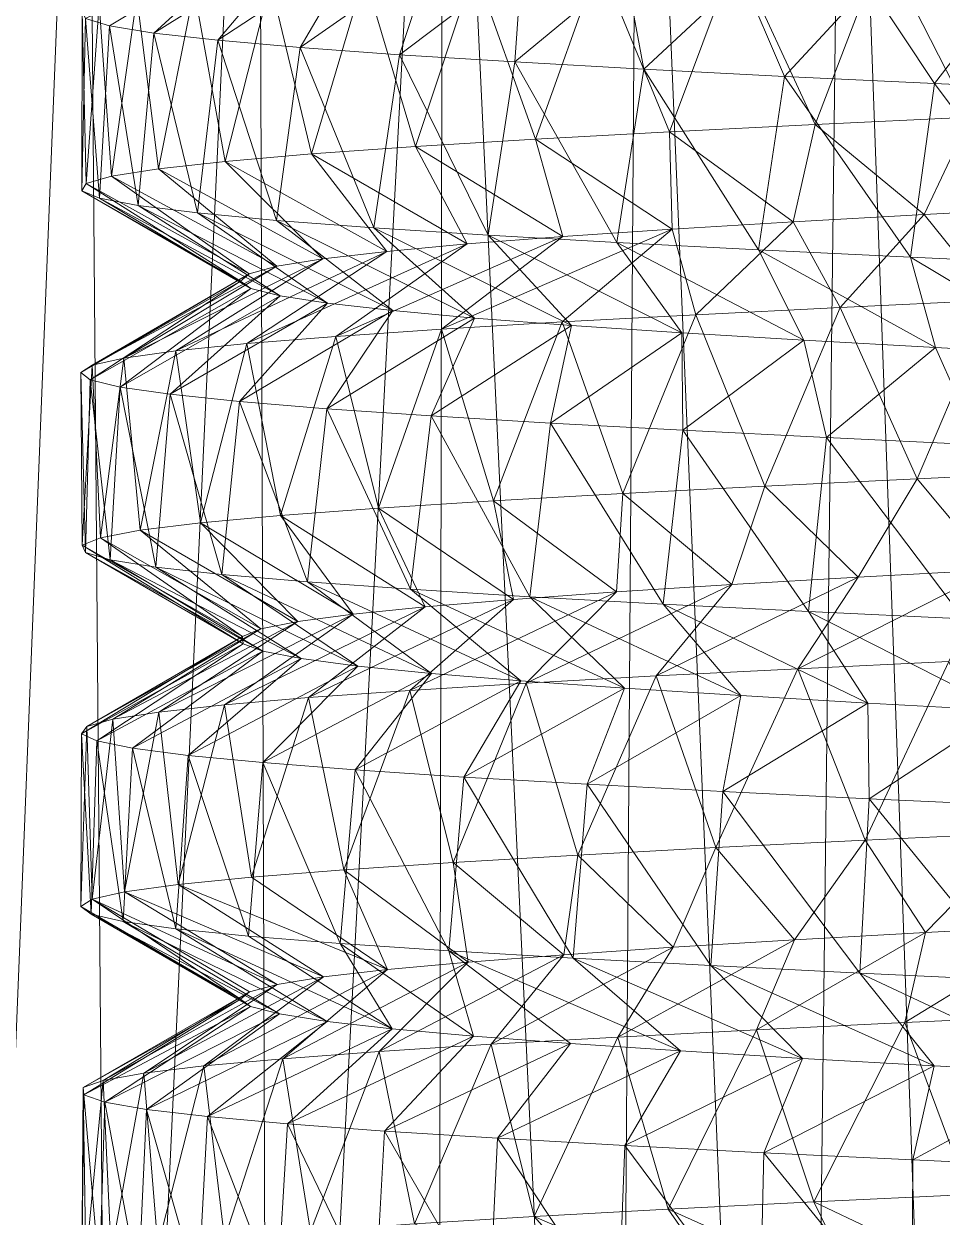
# Model space of a CAD drawing. Header units: millimetres. Extents: x -104 to 115, y -53 to 68.
# Drawn here: x -13.09 to -0.48, y 41.54 to 57.94 of the extents above; entities that cross this region are included whole.
import ezdxf

# ---------------------------------------------------------------- set-up
doc = ezdxf.new("R2010")
doc.units = ezdxf.units.MM

msp = doc.modelspace()

# ---------------------------------------------------------------- linework, layer by layer
at = {"color": 7, "lineweight": 0}
for points in [[(-13.878, 27.185, -46.815), (-12.24, 68.125, -48.324), (-14.396, 68.125, -46.282), (-13.878, 27.185, -46.815)], [(-13.878, 27.185, -8.032), (-14.396, 68.125, -8.564), (-12.24, 68.125, -6.522), (-13.878, 27.185, -8.032)], [(-11.884, 25.191, -48.622), (-12.24, 68.125, -48.324), (-13.878, 27.185, -46.815), (-11.884, 25.191, -48.622)], [(-13.878, 27.185, -8.032), (-12.24, 68.125, -6.522), (-11.884, 25.191, -6.225), (-13.878, 27.185, -8.032)], [(-11.884, 25.191, -48.622), (-9.876, 68.125, -50.121), (-12.24, 68.125, -48.324), (-11.884, 25.191, -48.622)], [(-11.884, 25.191, -6.225), (-12.24, 68.125, -6.522), (-9.876, 68.125, -4.725), (-11.884, 25.191, -6.225)], [(-9.722, 23.029, -50.225), (-9.876, 68.125, -50.121), (-11.884, 25.191, -48.622), (-9.722, 23.029, -50.225)], [(-11.884, 25.191, -6.225), (-9.876, 68.125, -4.725), (-9.722, 23.029, -4.622), (-11.884, 25.191, -6.225)], [(-9.722, 23.029, -50.225), (-7.332, 68.125, -51.652), (-9.876, 68.125, -50.121), (-9.722, 23.029, -50.225)], [(-9.722, 23.029, -4.622), (-9.876, 68.125, -4.725), (-7.332, 68.125, -3.194), (-9.722, 23.029, -4.622)], [(-7.414, 20.721, -51.609), (-7.332, 68.125, -51.652), (-9.722, 23.029, -50.225), (-7.414, 20.721, -51.609)], [(-9.722, 23.029, -4.622), (-7.332, 68.125, -3.194), (-7.414, 20.721, -3.238), (-9.722, 23.029, -4.622)], [(-4.981, 18.288, -52.759), (-7.332, 68.125, -51.652), (-7.414, 20.721, -51.609), (-4.981, 18.288, -52.759)], [(-7.414, 20.721, -3.238), (-7.332, 68.125, -3.194), (-4.981, 18.288, -2.087), (-7.414, 20.721, -3.238)], [(-4.981, 18.288, -52.759), (-4.637, 68.125, -52.899), (-7.332, 68.125, -51.652), (-4.981, 18.288, -52.759)], [(-4.981, 18.288, -2.087), (-7.332, 68.125, -3.194), (-4.637, 68.125, -1.948), (-4.981, 18.288, -2.087)], [(-2.447, 15.754, -53.666), (-4.637, 68.125, -52.899), (-4.981, 18.288, -52.759), (-2.447, 15.754, -53.666)], [(-4.981, 18.288, -2.087), (-4.637, 68.125, -1.948), (-2.447, 15.754, -1.181), (-4.981, 18.288, -2.087)], [(-2.447, 15.754, -53.666), (-1.823, 68.125, -53.847), (-4.637, 68.125, -52.899), (-2.447, 15.754, -53.666)], [(-2.447, 15.754, -1.181), (-4.637, 68.125, -1.948), (-1.823, 68.125, -1), (-2.447, 15.754, -1.181)], [(0.163, 13.143, -54.32), (-1.823, 68.125, -53.847), (-2.447, 15.754, -53.666), (0.163, 13.143, -54.32)], [(-2.447, 15.754, -1.181), (-1.823, 68.125, -1), (0.163, 13.143, -0.527), (-2.447, 15.754, -1.181)], [(0.163, 13.143, -54.32), (1.077, 68.125, -54.485), (-1.823, 68.125, -53.847), (0.163, 13.143, -54.32)], [(0.163, 13.143, -0.527), (-1.823, 68.125, -1), (1.077, 68.125, -0.361), (0.163, 13.143, -0.527)], [(-11.917, 57.917, -23.695), (-9.805, 59.192, -24.311), (-12.248, 58.016, -25.921), (-11.917, 57.917, -23.695)], [(-11.308, 57.818, -21.527), (-9.805, 59.192, -24.311), (-11.917, 57.917, -23.695), (-11.308, 57.818, -21.527)], [(-11.308, 57.818, -21.527), (-9.275, 59.09, -22.358), (-9.805, 59.192, -24.311), (-11.308, 57.818, -21.527)], [(-10.431, 57.718, -19.454), (-9.275, 59.09, -22.358), (-11.308, 57.818, -21.527), (-10.431, 57.718, -19.454)], [(-10.431, 57.718, -19.454), (-8.497, 58.988, -20.491), (-9.275, 59.09, -22.358), (-10.431, 57.718, -19.454)], [(-0.089, 56.663, -44.345), (-1.285, 59.009, -43.901), (0.847, 59.108, -44.627), (-0.089, 56.663, -44.345)], [(-9.299, 57.619, -17.507), (-8.497, 58.988, -20.491), (-10.431, 57.718, -19.454), (-9.299, 57.619, -17.507)], [(-9.299, 57.619, -17.507), (-7.484, 58.886, -18.739), (-8.497, 58.988, -20.491), (-9.299, 57.619, -17.507)], [(-7.931, 57.52, -15.719), (-7.484, 58.886, -18.739), (-9.299, 57.619, -17.507), (-7.931, 57.52, -15.719)], [(-7.931, 57.52, -15.719), (-6.253, 58.785, -17.133), (-7.484, 58.886, -18.739), (-7.931, 57.52, -15.719)], [(-4.224, 56.46, -42.354), (-5.19, 58.811, -41.678), (-3.308, 58.91, -42.913), (-4.224, 56.46, -42.354)], [(-4.224, 56.46, -42.354), (-3.308, 58.91, -42.913), (-2.221, 56.561, -43.483), (-4.224, 56.46, -42.354)], [(-2.221, 56.561, -43.483), (-3.308, 58.91, -42.913), (-1.285, 59.009, -43.901), (-2.221, 56.561, -43.483)], [(-2.221, 56.561, -43.483), (-1.285, 59.009, -43.901), (-0.089, 56.663, -44.345), (-2.221, 56.561, -43.483)], [(-6.349, 57.421, -14.118), (-6.253, 58.785, -17.133), (-7.931, 57.52, -15.719), (-6.349, 57.421, -14.118)], [(-6.065, 56.358, -40.976), (-6.901, 58.711, -40.215), (-5.19, 58.811, -41.678), (-6.065, 56.358, -40.976)], [(-6.349, 57.421, -14.118), (-4.825, 58.683, -15.699), (-6.253, 58.785, -17.133), (-6.349, 57.421, -14.118)], [(-6.065, 56.358, -40.976), (-5.19, 58.811, -41.678), (-4.224, 56.46, -42.354), (-6.065, 56.358, -40.976)], [(-9.142, 56.155, -37.57), (-9.706, 58.513, -36.703), (-8.414, 58.612, -38.548), (-9.142, 56.155, -37.57)], [(-9.142, 56.155, -37.57), (-8.414, 58.612, -38.548), (-7.714, 56.257, -39.372), (-9.142, 56.155, -37.57)], [(-7.714, 56.257, -39.372), (-8.414, 58.612, -38.548), (-6.901, 58.711, -40.215), (-7.714, 56.257, -39.372)], [(-7.714, 56.257, -39.372), (-6.901, 58.711, -40.215), (-6.065, 56.358, -40.976), (-7.714, 56.257, -39.372)], [(-4.577, 57.321, -12.729), (-4.825, 58.683, -15.699), (-6.349, 57.421, -14.118), (-4.577, 57.321, -12.729)], [(-4.577, 57.321, -12.729), (-3.224, 58.581, -14.462), (-4.825, 58.683, -15.699), (-4.577, 57.321, -12.729)], [(-2.644, 57.222, -11.574), (-3.224, 58.581, -14.462), (-4.577, 57.321, -12.729), (-2.644, 57.222, -11.574)], [(-2.644, 57.222, -11.574), (-1.477, 58.479, -13.442), (-3.224, 58.581, -14.462), (-2.644, 57.222, -11.574)], [(-11.247, 55.952, -33.491), (-11.543, 58.314, -32.602), (-10.754, 58.413, -34.711), (-11.247, 55.952, -33.491)], [(-11.247, 55.952, -33.491), (-10.754, 58.413, -34.711), (-10.327, 56.054, -35.598), (-11.247, 55.952, -33.491)], [(-10.327, 56.054, -35.598), (-10.754, 58.413, -34.711), (-9.706, 58.513, -36.703), (-10.327, 56.054, -35.598)], [(-10.327, 56.054, -35.598), (-9.706, 58.513, -36.703), (-9.142, 56.155, -37.57), (-10.327, 56.054, -35.598)], [(-0.581, 57.123, -10.672), (-1.477, 58.479, -13.442), (-2.644, 57.222, -11.574), (-0.581, 57.123, -10.672)], [(-0.581, 57.123, -10.672), (0.388, 58.378, -12.656), (-1.477, 58.479, -13.442), (-0.581, 57.123, -10.672)], [(-11.889, 55.851, -31.282), (-12.06, 58.215, -30.411), (-11.543, 58.314, -32.602), (-11.889, 55.851, -31.282)], [(-11.889, 55.851, -31.282), (-11.543, 58.314, -32.602), (-11.247, 55.952, -33.491), (-11.889, 55.851, -31.282)], [(1.579, 57.023, -10.038), (0.388, 58.378, -12.656), (-0.581, 57.123, -10.672), (1.579, 57.023, -10.038)], [(-12.298, 55.648, -26.71), (-12.248, 58.016, -25.921), (-12.296, 58.116, -28.172), (-12.298, 55.648, -26.71)], [(-12.298, 55.648, -26.71), (-12.296, 58.116, -28.172), (-12.241, 55.75, -29.009), (-12.298, 55.648, -26.71)], [(-12.241, 55.75, -29.009), (-12.296, 58.116, -28.172), (-12.06, 58.215, -30.411), (-12.241, 55.75, -29.009)], [(-12.241, 55.75, -29.009), (-12.06, 58.215, -30.411), (-11.889, 55.851, -31.282), (-12.241, 55.75, -29.009)], [(-12.057, 55.547, -24.423), (-12.248, 58.016, -25.921), (-12.298, 55.648, -26.71), (-12.057, 55.547, -24.423)], [(-12.057, 55.547, -24.423), (-11.917, 57.917, -23.695), (-12.248, 58.016, -25.921), (-12.057, 55.547, -24.423)], [(-11.525, 55.445, -22.185), (-11.917, 57.917, -23.695), (-12.057, 55.547, -24.423), (-11.525, 55.445, -22.185)], [(-11.525, 55.445, -22.185), (-11.308, 57.818, -21.527), (-11.917, 57.917, -23.695), (-11.525, 55.445, -22.185)], [(-10.709, 55.344, -20.035), (-11.308, 57.818, -21.527), (-11.525, 55.445, -22.185), (-10.709, 55.344, -20.035)], [(-10.709, 55.344, -20.035), (-10.431, 57.718, -19.454), (-11.308, 57.818, -21.527), (-10.709, 55.344, -20.035)], [(-9.622, 55.242, -18.008), (-10.431, 57.718, -19.454), (-10.709, 55.344, -20.035), (-9.622, 55.242, -18.008)], [(-9.622, 55.242, -18.008), (-9.299, 57.619, -17.507), (-10.431, 57.718, -19.454), (-9.622, 55.242, -18.008)], [(-8.284, 55.141, -16.138), (-9.299, 57.619, -17.507), (-9.622, 55.242, -18.008), (-8.284, 55.141, -16.138)], [(-8.284, 55.141, -16.138), (-7.931, 57.52, -15.719), (-9.299, 57.619, -17.507), (-8.284, 55.141, -16.138)], [(-6.716, 55.04, -14.455), (-7.931, 57.52, -15.719), (-8.284, 55.141, -16.138), (-6.716, 55.04, -14.455)], [(-6.716, 55.04, -14.455), (-6.349, 57.421, -14.118), (-7.931, 57.52, -15.719), (-6.716, 55.04, -14.455)], [(-4.945, 54.938, -12.988), (-6.349, 57.421, -14.118), (-6.716, 55.04, -14.455), (-4.945, 54.938, -12.988)], [(-4.945, 54.938, -12.988), (-4.577, 57.321, -12.729), (-6.349, 57.421, -14.118), (-4.945, 54.938, -12.988)], [(-2.999, 54.837, -11.762), (-4.577, 57.321, -12.729), (-4.945, 54.938, -12.988), (-2.999, 54.837, -11.762)], [(-2.999, 54.837, -11.762), (-2.644, 57.222, -11.574), (-4.577, 57.321, -12.729), (-2.999, 54.837, -11.762)], [(-0.912, 54.735, -10.796), (-2.644, 57.222, -11.574), (-2.999, 54.837, -11.762), (-0.912, 54.735, -10.796)], [(-0.912, 54.735, -10.796), (-0.581, 57.123, -10.672), (-2.644, 57.222, -11.574), (-0.912, 54.735, -10.796)], [(1.283, 54.634, -10.107), (-0.581, 57.123, -10.672), (-0.912, 54.735, -10.796), (1.283, 54.634, -10.107)], [(1.283, 54.634, -10.107), (1.579, 57.023, -10.038), (-0.581, 57.123, -10.672), (1.283, 54.634, -10.107)], [(-0.089, 56.663, -44.345), (-0.724, 55.325, -41.756), (-2.221, 56.561, -43.483), (-0.089, 56.663, -44.345)], [(-0.089, 56.663, -44.345), (1.18, 55.426, -42.442), (-0.724, 55.325, -41.756), (-0.089, 56.663, -44.345)], [(-4.224, 56.46, -42.354), (-4.187, 55.121, -39.68), (-6.065, 56.358, -40.976), (-4.224, 56.46, -42.354)], [(-2.221, 56.561, -43.483), (-2.523, 55.223, -40.831), (-4.224, 56.46, -42.354), (-2.221, 56.561, -43.483)], [(-4.224, 56.46, -42.354), (-2.523, 55.223, -40.831), (-4.187, 55.121, -39.68), (-4.224, 56.46, -42.354)], [(-2.221, 56.561, -43.483), (-0.724, 55.325, -41.756), (-2.523, 55.223, -40.831), (-2.221, 56.561, -43.483)], [(-6.065, 56.358, -40.976), (-5.689, 55.019, -38.325), (-7.714, 56.257, -39.372), (-6.065, 56.358, -40.976)], [(-6.065, 56.358, -40.976), (-4.187, 55.121, -39.68), (-5.689, 55.019, -38.325), (-6.065, 56.358, -40.976)], [(-9.142, 56.155, -37.57), (-8.108, 54.816, -35.091), (-10.327, 56.054, -35.598), (-9.142, 56.155, -37.57)], [(-7.714, 56.257, -39.372), (-7.004, 54.918, -36.786), (-9.142, 56.155, -37.57), (-7.714, 56.257, -39.372)], [(-9.142, 56.155, -37.57), (-7.004, 54.918, -36.786), (-8.108, 54.816, -35.091), (-9.142, 56.155, -37.57)], [(-7.714, 56.257, -39.372), (-5.689, 55.019, -38.325), (-7.004, 54.918, -36.786), (-7.714, 56.257, -39.372)], [(-11.247, 55.952, -33.491), (-9.618, 54.612, -31.345), (-11.889, 55.851, -31.282), (-11.247, 55.952, -33.491)], [(-10.327, 56.054, -35.598), (-8.985, 54.714, -33.267), (-11.247, 55.952, -33.491), (-10.327, 56.054, -35.598)], [(-11.247, 55.952, -33.491), (-8.985, 54.714, -33.267), (-9.618, 54.612, -31.345), (-11.247, 55.952, -33.491)], [(-10.327, 56.054, -35.598), (-8.108, 54.816, -35.091), (-8.985, 54.714, -33.267), (-10.327, 56.054, -35.598)], [(-11.889, 55.851, -31.282), (-9.998, 54.51, -29.358), (-12.241, 55.75, -29.009), (-11.889, 55.851, -31.282)], [(-11.889, 55.851, -31.282), (-9.618, 54.612, -31.345), (-9.998, 54.51, -29.358), (-11.889, 55.851, -31.282)], [(-12.241, 55.75, -29.009), (-10.118, 54.409, -27.338), (-12.298, 55.648, -26.71), (-12.241, 55.75, -29.009)], [(-12.298, 55.648, -26.71), (-10.118, 54.409, -27.338), (-9.976, 54.307, -25.32), (-12.298, 55.648, -26.71)], [(-12.298, 55.648, -26.71), (-9.976, 54.307, -25.32), (-12.057, 55.547, -24.423), (-12.298, 55.648, -26.71)], [(-12.241, 55.75, -29.009), (-9.998, 54.51, -29.358), (-10.118, 54.409, -27.338), (-12.241, 55.75, -29.009)], [(-12.057, 55.547, -24.423), (-9.976, 54.307, -25.32), (-9.574, 54.205, -23.336), (-12.057, 55.547, -24.423)], [(-12.057, 55.547, -24.423), (-9.574, 54.205, -23.336), (-11.525, 55.445, -22.185), (-12.057, 55.547, -24.423)], [(-11.525, 55.445, -22.185), (-9.574, 54.205, -23.336), (-8.92, 54.103, -21.422), (-11.525, 55.445, -22.185)], [(-11.525, 55.445, -22.185), (-8.92, 54.103, -21.422), (-10.709, 55.344, -20.035), (-11.525, 55.445, -22.185)], [(-10.709, 55.344, -20.035), (-8.92, 54.103, -21.422), (-8.024, 54.002, -19.608), (-10.709, 55.344, -20.035)], [(-10.709, 55.344, -20.035), (-8.024, 54.002, -19.608), (-9.622, 55.242, -18.008), (-10.709, 55.344, -20.035)], [(-1.876, 54.045, -43.645), (-2.523, 55.223, -40.831), (-0.724, 55.325, -41.756), (-1.876, 54.045, -43.645)], [(-1.876, 54.045, -43.645), (-0.724, 55.325, -41.756), (0.227, 54.144, -44.447), (-1.876, 54.045, -43.645)], [(0.227, 54.144, -44.447), (-0.724, 55.325, -41.756), (1.18, 55.426, -42.442), (0.227, 54.144, -44.447)], [(-9.622, 55.242, -18.008), (-8.024, 54.002, -19.608), (-6.901, 53.9, -17.925), (-9.622, 55.242, -18.008)], [(-9.622, 55.242, -18.008), (-6.901, 53.9, -17.925), (-8.284, 55.141, -16.138), (-9.622, 55.242, -18.008)], [(-8.284, 55.141, -16.138), (-6.901, 53.9, -17.925), (-5.57, 53.798, -16.401), (-8.284, 55.141, -16.138)], [(-8.284, 55.141, -16.138), (-5.57, 53.798, -16.401), (-6.716, 55.04, -14.455), (-8.284, 55.141, -16.138)], [(-7.356, 53.747, -39.757), (-5.689, 55.019, -38.325), (-4.187, 55.121, -39.68), (-7.356, 53.747, -39.757)], [(-7.356, 53.747, -39.757), (-4.187, 55.121, -39.68), (-5.698, 53.846, -41.281), (-7.356, 53.747, -39.757)], [(-5.698, 53.846, -41.281), (-4.187, 55.121, -39.68), (-3.862, 53.945, -42.584), (-5.698, 53.846, -41.281)], [(-3.862, 53.945, -42.584), (-4.187, 55.121, -39.68), (-2.523, 55.223, -40.831), (-3.862, 53.945, -42.584)], [(-3.862, 53.945, -42.584), (-2.523, 55.223, -40.831), (-1.876, 54.045, -43.645), (-3.862, 53.945, -42.584)], [(-8.808, 53.647, -38.037), (-7.004, 54.918, -36.786), (-5.689, 55.019, -38.325), (-8.808, 53.647, -38.037)], [(-8.808, 53.647, -38.037), (-5.689, 55.019, -38.325), (-7.356, 53.747, -39.757), (-8.808, 53.647, -38.037)], [(-6.716, 55.04, -14.455), (-5.57, 53.798, -16.401), (-4.053, 53.696, -15.061), (-6.716, 55.04, -14.455)], [(-6.716, 55.04, -14.455), (-4.053, 53.696, -15.061), (-4.945, 54.938, -12.988), (-6.716, 55.04, -14.455)], [(-11.007, 53.449, -34.118), (-8.985, 54.714, -33.267), (-8.108, 54.816, -35.091), (-11.007, 53.449, -34.118)], [(-11.007, 53.449, -34.118), (-8.108, 54.816, -35.091), (-10.031, 53.548, -36.147), (-11.007, 53.449, -34.118)], [(-10.031, 53.548, -36.147), (-8.108, 54.816, -35.091), (-7.004, 54.918, -36.786), (-10.031, 53.548, -36.147)], [(-10.031, 53.548, -36.147), (-7.004, 54.918, -36.786), (-8.808, 53.647, -38.037), (-10.031, 53.548, -36.147)], [(-4.945, 54.938, -12.988), (-4.053, 53.696, -15.061), (-2.376, 53.595, -13.929), (-4.945, 54.938, -12.988)], [(-4.945, 54.938, -12.988), (-2.376, 53.595, -13.929), (-2.999, 54.837, -11.762), (-4.945, 54.938, -12.988)], [(-2.999, 54.837, -11.762), (-2.376, 53.595, -13.929), (-0.567, 53.493, -13.023), (-2.999, 54.837, -11.762)], [(-2.999, 54.837, -11.762), (-0.567, 53.493, -13.023), (-0.912, 54.735, -10.796), (-2.999, 54.837, -11.762)], [(-11.719, 53.35, -31.982), (-9.618, 54.612, -31.345), (-8.985, 54.714, -33.267), (-11.719, 53.35, -31.982)], [(-11.719, 53.35, -31.982), (-8.985, 54.714, -33.267), (-11.007, 53.449, -34.118), (-11.719, 53.35, -31.982)], [(-0.912, 54.735, -10.796), (-0.567, 53.493, -13.023), (1.344, 53.391, -12.358), (-0.912, 54.735, -10.796)], [(-0.912, 54.735, -10.796), (1.344, 53.391, -12.358), (1.283, 54.634, -10.107), (-0.912, 54.735, -10.796)], [(-12.312, 53.151, -27.528), (-10.118, 54.409, -27.338), (-9.998, 54.51, -29.358), (-12.312, 53.151, -27.528)], [(-12.312, 53.151, -27.528), (-9.998, 54.51, -29.358), (-12.156, 53.25, -29.774), (-12.312, 53.151, -27.528)], [(-12.156, 53.25, -29.774), (-9.998, 54.51, -29.358), (-9.618, 54.612, -31.345), (-12.156, 53.25, -29.774)], [(-12.156, 53.25, -29.774), (-9.618, 54.612, -31.345), (-11.719, 53.35, -31.982), (-12.156, 53.25, -29.774)], [(-12.182, 53.052, -25.28), (-10.118, 54.409, -27.338), (-12.312, 53.151, -27.528), (-12.182, 53.052, -25.28)], [(-12.182, 53.052, -25.28), (-9.976, 54.307, -25.32), (-10.118, 54.409, -27.338), (-12.182, 53.052, -25.28)], [(-11.771, 52.952, -23.067), (-9.976, 54.307, -25.32), (-12.182, 53.052, -25.28), (-11.771, 52.952, -23.067)], [(-11.771, 52.952, -23.067), (-9.574, 54.205, -23.336), (-9.976, 54.307, -25.32), (-11.771, 52.952, -23.067)], [(-11.084, 52.853, -20.923), (-9.574, 54.205, -23.336), (-11.771, 52.952, -23.067), (-11.084, 52.853, -20.923)], [(-11.084, 52.853, -20.923), (-8.92, 54.103, -21.422), (-9.574, 54.205, -23.336), (-11.084, 52.853, -20.923)], [(-0.818, 51.692, -44.086), (-1.876, 54.045, -43.645), (0.227, 54.144, -44.447), (-0.818, 51.692, -44.086)], [(-0.818, 51.692, -44.086), (0.227, 54.144, -44.447), (1.381, 51.794, -44.763), (-0.818, 51.692, -44.086)], [(-10.132, 52.754, -18.882), (-8.92, 54.103, -21.422), (-11.084, 52.853, -20.923), (-10.132, 52.754, -18.882)], [(-10.132, 52.754, -18.882), (-8.024, 54.002, -19.608), (-8.92, 54.103, -21.422), (-10.132, 52.754, -18.882)], [(-8.931, 52.654, -16.978), (-8.024, 54.002, -19.608), (-10.132, 52.754, -18.882), (-8.931, 52.654, -16.978)], [(-8.931, 52.654, -16.978), (-6.901, 53.9, -17.925), (-8.024, 54.002, -19.608), (-8.931, 52.654, -16.978)], [(-2.91, 51.591, -43.132), (-3.862, 53.945, -42.584), (-1.876, 54.045, -43.645), (-2.91, 51.591, -43.132)], [(-2.91, 51.591, -43.132), (-1.876, 54.045, -43.645), (-0.818, 51.692, -44.086), (-2.91, 51.591, -43.132)], [(-7.499, 52.555, -15.241), (-6.901, 53.9, -17.925), (-8.931, 52.654, -16.978), (-7.499, 52.555, -15.241)], [(-7.499, 52.555, -15.241), (-5.57, 53.798, -16.401), (-6.901, 53.9, -17.925), (-7.499, 52.555, -15.241)], [(-6.643, 51.388, -40.46), (-7.356, 53.747, -39.757), (-5.698, 53.846, -41.281), (-6.643, 51.388, -40.46)], [(-6.643, 51.388, -40.46), (-5.698, 53.846, -41.281), (-4.863, 51.489, -41.917), (-6.643, 51.388, -40.46)], [(-4.863, 51.489, -41.917), (-5.698, 53.846, -41.281), (-3.862, 53.945, -42.584), (-4.863, 51.489, -41.917)], [(-4.863, 51.489, -41.917), (-3.862, 53.945, -42.584), (-2.91, 51.591, -43.132), (-4.863, 51.489, -41.917)], [(-9.569, 51.185, -36.924), (-10.031, 53.548, -36.147), (-8.808, 53.647, -38.037), (-9.569, 51.185, -36.924)], [(-9.569, 51.185, -36.924), (-8.808, 53.647, -38.037), (-8.22, 51.286, -38.787), (-9.569, 51.185, -36.924)], [(-8.22, 51.286, -38.787), (-8.808, 53.647, -38.037), (-7.356, 53.747, -39.757), (-8.22, 51.286, -38.787)], [(-8.22, 51.286, -38.787), (-7.356, 53.747, -39.757), (-6.643, 51.388, -40.46), (-8.22, 51.286, -38.787)], [(-5.86, 52.456, -13.698), (-5.57, 53.798, -16.401), (-7.499, 52.555, -15.241), (-5.86, 52.456, -13.698)], [(-5.86, 52.456, -13.698), (-4.053, 53.696, -15.061), (-5.57, 53.798, -16.401), (-5.86, 52.456, -13.698)], [(-4.039, 52.357, -12.374), (-4.053, 53.696, -15.061), (-5.86, 52.456, -13.698), (-4.039, 52.357, -12.374)], [(-4.039, 52.357, -12.374), (-2.376, 53.595, -13.929), (-4.053, 53.696, -15.061), (-4.039, 52.357, -12.374)], [(-10.667, 51.084, -34.903), (-11.007, 53.449, -34.118), (-10.031, 53.548, -36.147), (-10.667, 51.084, -34.903)], [(-10.667, 51.084, -34.903), (-10.031, 53.548, -36.147), (-9.569, 51.185, -36.924), (-10.667, 51.084, -34.903)], [(-2.066, 52.257, -11.29), (-2.376, 53.595, -13.929), (-4.039, 52.357, -12.374), (-2.066, 52.257, -11.29)], [(-2.066, 52.257, -11.29), (-0.567, 53.493, -13.023), (-2.376, 53.595, -13.929), (-2.066, 52.257, -11.29)], [(0.028, 52.158, -10.463), (-0.567, 53.493, -13.023), (-2.066, 52.257, -11.29), (0.028, 52.158, -10.463)], [(0.028, 52.158, -10.463), (1.344, 53.391, -12.358), (-0.567, 53.493, -13.023), (0.028, 52.158, -10.463)], [(-12.04, 50.881, -30.523), (-12.156, 53.25, -29.774), (-11.719, 53.35, -31.982), (-12.04, 50.881, -30.523)], [(-12.04, 50.881, -30.523), (-11.719, 53.35, -31.982), (-11.495, 50.982, -32.757), (-12.04, 50.881, -30.523)], [(-11.495, 50.982, -32.757), (-11.719, 53.35, -31.982), (-11.007, 53.449, -34.118), (-11.495, 50.982, -32.757)], [(-11.495, 50.982, -32.757), (-11.007, 53.449, -34.118), (-10.667, 51.084, -34.903), (-11.495, 50.982, -32.757)], [(-12.293, 50.779, -28.237), (-12.312, 53.151, -27.528), (-12.156, 53.25, -29.774), (-12.293, 50.779, -28.237)], [(-12.25, 50.678, -25.938), (-12.182, 53.052, -25.28), (-12.312, 53.151, -27.528), (-12.25, 50.678, -25.938)], [(-12.25, 50.678, -25.938), (-12.312, 53.151, -27.528), (-12.293, 50.779, -28.237), (-12.25, 50.678, -25.938)], [(-12.293, 50.779, -28.237), (-12.156, 53.25, -29.774), (-12.04, 50.881, -30.523), (-12.293, 50.779, -28.237)], [(-11.911, 50.576, -23.663), (-12.182, 53.052, -25.28), (-12.25, 50.678, -25.938), (-11.911, 50.576, -23.663)], [(-11.911, 50.576, -23.663), (-11.771, 52.952, -23.067), (-12.182, 53.052, -25.28), (-11.911, 50.576, -23.663)], [(-11.281, 50.475, -21.451), (-11.771, 52.952, -23.067), (-11.911, 50.576, -23.663), (-11.281, 50.475, -21.451)], [(-11.281, 50.475, -21.451), (-11.084, 52.853, -20.923), (-11.771, 52.952, -23.067), (-11.281, 50.475, -21.451)], [(-10.373, 50.374, -19.338), (-11.084, 52.853, -20.923), (-11.281, 50.475, -21.451), (-10.373, 50.374, -19.338)], [(-10.373, 50.374, -19.338), (-10.132, 52.754, -18.882), (-11.084, 52.853, -20.923), (-10.373, 50.374, -19.338)], [(-9.199, 50.272, -17.36), (-10.132, 52.754, -18.882), (-10.373, 50.374, -19.338), (-9.199, 50.272, -17.36)], [(-9.199, 50.272, -17.36), (-8.931, 52.654, -16.978), (-10.132, 52.754, -18.882), (-9.199, 50.272, -17.36)], [(-7.781, 50.171, -15.549), (-8.931, 52.654, -16.978), (-9.199, 50.272, -17.36), (-7.781, 50.171, -15.549)], [(-7.781, 50.171, -15.549), (-7.499, 52.555, -15.241), (-8.931, 52.654, -16.978), (-7.781, 50.171, -15.549)], [(-6.142, 50.069, -13.936), (-7.499, 52.555, -15.241), (-7.781, 50.171, -15.549), (-6.142, 50.069, -13.936)], [(-6.142, 50.069, -13.936), (-5.86, 52.456, -13.698), (-7.499, 52.555, -15.241), (-6.142, 50.069, -13.936)], [(-4.308, 49.968, -12.548), (-5.86, 52.456, -13.698), (-6.142, 50.069, -13.936), (-4.308, 49.968, -12.548)], [(-4.308, 49.968, -12.548), (-4.039, 52.357, -12.374), (-5.86, 52.456, -13.698), (-4.308, 49.968, -12.548)], [(-2.311, 49.866, -11.407), (-4.039, 52.357, -12.374), (-4.308, 49.968, -12.548), (-2.311, 49.866, -11.407)], [(-2.311, 49.866, -11.407), (-2.066, 52.257, -11.29), (-4.039, 52.357, -12.374), (-2.311, 49.866, -11.407)], [(-0.184, 49.765, -10.533), (-2.066, 52.257, -11.29), (-2.311, 49.866, -11.407), (-0.184, 49.765, -10.533)], [(-0.184, 49.765, -10.533), (0.028, 52.158, -10.463), (-2.066, 52.257, -11.29), (-0.184, 49.765, -10.533)], [(-0.818, 51.692, -44.086), (-1.629, 50.338, -41.328), (-2.91, 51.591, -43.132), (-0.818, 51.692, -44.086)], [(-0.818, 51.692, -44.086), (0.227, 50.44, -42.134), (-1.629, 50.338, -41.328), (-0.818, 51.692, -44.086)], [(1.381, 51.794, -44.763), (0.227, 50.44, -42.134), (-0.818, 51.692, -44.086), (1.381, 51.794, -44.763)], [(-2.91, 51.591, -43.132), (-3.365, 50.236, -40.289), (-4.863, 51.489, -41.917), (-2.91, 51.591, -43.132)], [(-2.91, 51.591, -43.132), (-1.629, 50.338, -41.328), (-3.365, 50.236, -40.289), (-2.91, 51.591, -43.132)], [(-6.643, 51.388, -40.46), (-6.364, 50.033, -37.585), (-8.22, 51.286, -38.787), (-6.643, 51.388, -40.46)], [(-4.863, 51.489, -41.917), (-4.952, 50.135, -39.034), (-6.643, 51.388, -40.46), (-4.863, 51.489, -41.917)], [(-6.643, 51.388, -40.46), (-4.952, 50.135, -39.034), (-6.364, 50.033, -37.585), (-6.643, 51.388, -40.46)], [(-4.863, 51.489, -41.917), (-3.365, 50.236, -40.289), (-4.952, 50.135, -39.034), (-4.863, 51.489, -41.917)], [(-9.569, 51.185, -36.924), (-8.571, 49.829, -34.203), (-10.667, 51.084, -34.903), (-9.569, 51.185, -36.924)], [(-8.22, 51.286, -38.787), (-7.578, 49.931, -35.965), (-9.569, 51.185, -36.924), (-8.22, 51.286, -38.787)], [(-9.569, 51.185, -36.924), (-7.578, 49.931, -35.965), (-8.571, 49.829, -34.203), (-9.569, 51.185, -36.924)], [(-8.22, 51.286, -38.787), (-6.364, 50.033, -37.585), (-7.578, 49.931, -35.965), (-8.22, 51.286, -38.787)], [(-10.667, 51.084, -34.903), (-9.329, 49.727, -32.327), (-11.495, 50.982, -32.757), (-10.667, 51.084, -34.903)], [(-10.667, 51.084, -34.903), (-8.571, 49.829, -34.203), (-9.329, 49.727, -32.327), (-10.667, 51.084, -34.903)], [(-12.04, 50.881, -30.523), (-10.09, 49.524, -28.361), (-12.293, 50.779, -28.237), (-12.04, 50.881, -30.523)], [(-11.495, 50.982, -32.757), (-9.838, 49.626, -30.368), (-12.04, 50.881, -30.523), (-11.495, 50.982, -32.757)], [(-12.04, 50.881, -30.523), (-9.838, 49.626, -30.368), (-10.09, 49.524, -28.361), (-12.04, 50.881, -30.523)], [(-11.495, 50.982, -32.757), (-9.329, 49.727, -32.327), (-9.838, 49.626, -30.368), (-11.495, 50.982, -32.757)], [(-12.293, 50.779, -28.237), (-10.09, 49.524, -28.361), (-10.08, 49.422, -26.337), (-12.293, 50.779, -28.237)], [(-12.293, 50.779, -28.237), (-10.08, 49.422, -26.337), (-12.25, 50.678, -25.938), (-12.293, 50.779, -28.237)], [(-12.25, 50.678, -25.938), (-10.08, 49.422, -26.337), (-9.809, 49.32, -24.332), (-12.25, 50.678, -25.938)], [(-12.25, 50.678, -25.938), (-9.809, 49.32, -24.332), (-11.911, 50.576, -23.663), (-12.25, 50.678, -25.938)], [(-11.911, 50.576, -23.663), (-9.809, 49.32, -24.332), (-9.282, 49.219, -22.379), (-11.911, 50.576, -23.663)], [(-11.911, 50.576, -23.663), (-9.282, 49.219, -22.379), (-11.281, 50.475, -21.451), (-11.911, 50.576, -23.663)], [(-11.281, 50.475, -21.451), (-9.282, 49.219, -22.379), (-8.506, 49.117, -20.51), (-11.281, 50.475, -21.451)], [(-11.281, 50.475, -21.451), (-8.506, 49.117, -20.51), (-10.373, 50.374, -19.338), (-11.281, 50.475, -21.451)], [(-10.373, 50.374, -19.338), (-8.506, 49.117, -20.51), (-7.495, 49.015, -18.757), (-10.373, 50.374, -19.338)], [(-10.373, 50.374, -19.338), (-7.495, 49.015, -18.757), (-9.199, 50.272, -17.36), (-10.373, 50.374, -19.338)], [(-2.458, 49.08, -43.367), (-1.629, 50.338, -41.328), (0.227, 50.44, -42.134), (-2.458, 49.08, -43.367)], [(-2.458, 49.08, -43.367), (0.227, 50.44, -42.134), (-0.385, 49.179, -44.244), (-2.458, 49.08, -43.367)], [(-9.199, 50.272, -17.36), (-7.495, 49.015, -18.757), (-6.267, 48.913, -17.149), (-9.199, 50.272, -17.36)], [(-9.199, 50.272, -17.36), (-6.267, 48.913, -17.149), (-7.781, 50.171, -15.549), (-9.199, 50.272, -17.36)], [(-6.192, 48.881, -40.867), (-4.952, 50.135, -39.034), (-3.365, 50.236, -40.289), (-6.192, 48.881, -40.867)], [(-6.192, 48.881, -40.867), (-3.365, 50.236, -40.289), (-4.404, 48.981, -42.235), (-6.192, 48.881, -40.867)], [(-4.404, 48.981, -42.235), (-3.365, 50.236, -40.289), (-1.629, 50.338, -41.328), (-4.404, 48.981, -42.235)], [(-4.404, 48.981, -42.235), (-1.629, 50.338, -41.328), (-2.458, 49.08, -43.367), (-4.404, 48.981, -42.235)], [(-9.182, 48.683, -37.512), (-7.578, 49.931, -35.965), (-6.364, 50.033, -37.585), (-9.182, 48.683, -37.512)], [(-9.182, 48.683, -37.512), (-6.364, 50.033, -37.585), (-7.793, 48.782, -39.284), (-9.182, 48.683, -37.512)], [(-7.793, 48.782, -39.284), (-6.364, 50.033, -37.585), (-4.952, 50.135, -39.034), (-7.793, 48.782, -39.284)], [(-7.793, 48.782, -39.284), (-4.952, 50.135, -39.034), (-6.192, 48.881, -40.867), (-7.793, 48.782, -39.284)], [(-7.781, 50.171, -15.549), (-6.267, 48.913, -17.149), (-4.841, 48.812, -15.713), (-7.781, 50.171, -15.549)], [(-7.781, 50.171, -15.549), (-4.841, 48.812, -15.713), (-6.142, 50.069, -13.936), (-7.781, 50.171, -15.549)], [(-6.142, 50.069, -13.936), (-4.841, 48.812, -15.713), (-3.242, 48.71, -14.474), (-6.142, 50.069, -13.936)], [(-6.142, 50.069, -13.936), (-3.242, 48.71, -14.474), (-4.308, 49.968, -12.548), (-6.142, 50.069, -13.936)], [(-10.337, 48.583, -35.579), (-8.571, 49.829, -34.203), (-7.578, 49.931, -35.965), (-10.337, 48.583, -35.579)], [(-10.337, 48.583, -35.579), (-7.578, 49.931, -35.965), (-9.182, 48.683, -37.512), (-10.337, 48.583, -35.579)], [(-4.308, 49.968, -12.548), (-3.242, 48.71, -14.474), (-1.496, 48.608, -13.451), (-4.308, 49.968, -12.548)], [(-4.308, 49.968, -12.548), (-1.496, 48.608, -13.451), (-2.311, 49.866, -11.407), (-4.308, 49.968, -12.548)], [(-2.311, 49.866, -11.407), (-1.496, 48.608, -13.451), (0.368, 48.506, -12.663), (-2.311, 49.866, -11.407)], [(-2.311, 49.866, -11.407), (0.368, 48.506, -12.663), (-0.184, 49.765, -10.533), (-2.311, 49.866, -11.407)], [(-11.873, 48.385, -31.356), (-9.838, 49.626, -30.368), (-9.329, 49.727, -32.327), (-11.873, 48.385, -31.356)], [(-11.873, 48.385, -31.356), (-9.329, 49.727, -32.327), (-11.238, 48.484, -33.516), (-11.873, 48.385, -31.356)], [(-11.238, 48.484, -33.516), (-9.329, 49.727, -32.327), (-8.571, 49.829, -34.203), (-11.238, 48.484, -33.516)], [(-11.238, 48.484, -33.516), (-8.571, 49.829, -34.203), (-10.337, 48.583, -35.579), (-11.238, 48.484, -33.516)], [(-12.23, 48.286, -29.133), (-10.09, 49.524, -28.361), (-9.838, 49.626, -30.368), (-12.23, 48.286, -29.133)], [(-12.23, 48.286, -29.133), (-9.838, 49.626, -30.368), (-11.873, 48.385, -31.356), (-12.23, 48.286, -29.133)], [(-12.304, 48.186, -26.883), (-10.08, 49.422, -26.337), (-10.09, 49.524, -28.361), (-12.304, 48.186, -26.883)], [(-12.304, 48.186, -26.883), (-10.09, 49.524, -28.361), (-12.23, 48.286, -29.133), (-12.304, 48.186, -26.883)], [(-12.093, 48.087, -24.641), (-10.08, 49.422, -26.337), (-12.304, 48.186, -26.883), (-12.093, 48.087, -24.641)], [(-12.093, 48.087, -24.641), (-9.809, 49.32, -24.332), (-10.08, 49.422, -26.337), (-12.093, 48.087, -24.641)], [(-11.602, 47.988, -22.444), (-9.809, 49.32, -24.332), (-12.093, 48.087, -24.641), (-11.602, 47.988, -22.444)], [(-11.602, 47.988, -22.444), (-9.282, 49.219, -22.379), (-9.809, 49.32, -24.332), (-11.602, 47.988, -22.444)], [(-10.838, 47.888, -20.327), (-9.282, 49.219, -22.379), (-11.602, 47.988, -22.444), (-10.838, 47.888, -20.327)], [(-10.838, 47.888, -20.327), (-8.506, 49.117, -20.51), (-9.282, 49.219, -22.379), (-10.838, 47.888, -20.327)], [(-9.813, 47.789, -18.322), (-8.506, 49.117, -20.51), (-10.838, 47.888, -20.327), (-9.813, 47.789, -18.322)], [(-9.813, 47.789, -18.322), (-7.495, 49.015, -18.757), (-8.506, 49.117, -20.51), (-9.813, 47.789, -18.322)], [(-3.584, 46.62, -42.752), (-4.404, 48.981, -42.235), (-2.458, 49.08, -43.367), (-3.584, 46.62, -42.752)], [(-3.584, 46.62, -42.752), (-2.458, 49.08, -43.367), (-1.535, 46.722, -43.796), (-3.584, 46.62, -42.752)], [(-1.535, 46.722, -43.796), (-2.458, 49.08, -43.367), (-0.385, 49.179, -44.244), (-1.535, 46.722, -43.796)], [(-1.535, 46.722, -43.796), (-0.385, 49.179, -44.244), (0.632, 46.823, -44.567), (-1.535, 46.722, -43.796)], [(-8.544, 47.69, -16.463), (-7.495, 49.015, -18.757), (-9.813, 47.789, -18.322), (-8.544, 47.69, -16.463)], [(-8.544, 47.69, -16.463), (-6.267, 48.913, -17.149), (-7.495, 49.015, -18.757), (-8.544, 47.69, -16.463)], [(-7.05, 47.591, -14.778), (-6.267, 48.913, -17.149), (-8.544, 47.69, -16.463), (-7.05, 47.591, -14.778)], [(-7.197, 46.418, -39.921), (-7.793, 48.782, -39.284), (-6.192, 48.881, -40.867), (-7.197, 46.418, -39.921)], [(-7.197, 46.418, -39.921), (-6.192, 48.881, -40.867), (-5.482, 46.519, -41.453), (-7.197, 46.418, -39.921)], [(-7.05, 47.591, -14.778), (-4.841, 48.812, -15.713), (-6.267, 48.913, -17.149), (-7.05, 47.591, -14.778)], [(-5.482, 46.519, -41.453), (-6.192, 48.881, -40.867), (-4.404, 48.981, -42.235), (-5.482, 46.519, -41.453)], [(-5.482, 46.519, -41.453), (-4.404, 48.981, -42.235), (-3.584, 46.62, -42.752), (-5.482, 46.519, -41.453)], [(-8.7, 46.316, -38.18), (-9.182, 48.683, -37.512), (-7.793, 48.782, -39.284), (-8.7, 46.316, -38.18)], [(-8.7, 46.316, -38.18), (-7.793, 48.782, -39.284), (-7.197, 46.418, -39.921), (-8.7, 46.316, -38.18)], [(-5.356, 47.491, -13.295), (-4.841, 48.812, -15.713), (-7.05, 47.591, -14.778), (-5.356, 47.491, -13.295)], [(-5.356, 47.491, -13.295), (-3.242, 48.71, -14.474), (-4.841, 48.812, -15.713), (-5.356, 47.491, -13.295)], [(-10.976, 46.113, -34.194), (-11.238, 48.484, -33.516), (-10.337, 48.583, -35.579), (-10.976, 46.113, -34.194)], [(-10.976, 46.113, -34.194), (-10.337, 48.583, -35.579), (-9.967, 46.215, -36.26), (-10.976, 46.113, -34.194)], [(-9.967, 46.215, -36.26), (-10.337, 48.583, -35.579), (-9.182, 48.683, -37.512), (-9.967, 46.215, -36.26)], [(-9.967, 46.215, -36.26), (-9.182, 48.683, -37.512), (-8.7, 46.316, -38.18), (-9.967, 46.215, -36.26)], [(-3.488, 47.392, -12.038), (-3.242, 48.71, -14.474), (-5.356, 47.491, -13.295), (-3.488, 47.392, -12.038)], [(-3.488, 47.392, -12.038), (-1.496, 48.608, -13.451), (-3.242, 48.71, -14.474), (-3.488, 47.392, -12.038)], [(-1.477, 47.293, -11.026), (-1.496, 48.608, -13.451), (-3.488, 47.392, -12.038), (-1.477, 47.293, -11.026)], [(-1.477, 47.293, -11.026), (0.368, 48.506, -12.663), (-1.496, 48.608, -13.451), (-1.477, 47.293, -11.026)], [(-11.71, 46.012, -32.014), (-11.873, 48.385, -31.356), (-11.238, 48.484, -33.516), (-11.71, 46.012, -32.014)], [(-11.71, 46.012, -32.014), (-11.238, 48.484, -33.516), (-10.976, 46.113, -34.194), (-11.71, 46.012, -32.014)], [(0.645, 47.193, -10.276), (0.368, 48.506, -12.663), (-1.477, 47.293, -11.026), (0.645, 47.193, -10.276)], [(-12.312, 45.809, -27.464), (-12.304, 48.186, -26.883), (-12.23, 48.286, -29.133), (-12.312, 45.809, -27.464)], [(-12.312, 45.809, -27.464), (-12.23, 48.286, -29.133), (-12.158, 45.91, -29.758), (-12.312, 45.809, -27.464)], [(-12.158, 45.91, -29.758), (-12.23, 48.286, -29.133), (-11.873, 48.385, -31.356), (-12.158, 45.91, -29.758)], [(-12.158, 45.91, -29.758), (-11.873, 48.385, -31.356), (-11.71, 46.012, -32.014), (-12.158, 45.91, -29.758)], [(-12.169, 45.708, -25.168), (-12.304, 48.186, -26.883), (-12.312, 45.809, -27.464), (-12.169, 45.708, -25.168)], [(-12.169, 45.708, -25.168), (-12.093, 48.087, -24.641), (-12.304, 48.186, -26.883), (-12.169, 45.708, -25.168)], [(-11.731, 45.606, -22.91), (-12.093, 48.087, -24.641), (-12.169, 45.708, -25.168), (-11.731, 45.606, -22.91)], [(-11.731, 45.606, -22.91), (-11.602, 47.988, -22.444), (-12.093, 48.087, -24.641), (-11.731, 45.606, -22.91)], [(-11.006, 45.505, -20.727), (-11.602, 47.988, -22.444), (-11.731, 45.606, -22.91), (-11.006, 45.505, -20.727)], [(-11.006, 45.505, -20.727), (-10.838, 47.888, -20.327), (-11.602, 47.988, -22.444), (-11.006, 45.505, -20.727)], [(-10.007, 45.403, -18.656), (-10.838, 47.888, -20.327), (-11.006, 45.505, -20.727), (-10.007, 45.403, -18.656)], [(-10.007, 45.403, -18.656), (-9.813, 47.789, -18.322), (-10.838, 47.888, -20.327), (-10.007, 45.403, -18.656)], [(-8.749, 45.302, -16.731), (-9.813, 47.789, -18.322), (-10.007, 45.403, -18.656), (-8.749, 45.302, -16.731)], [(-8.749, 45.302, -16.731), (-8.544, 47.69, -16.463), (-9.813, 47.789, -18.322), (-8.749, 45.302, -16.731)], [(-7.253, 45.2, -14.984), (-8.544, 47.69, -16.463), (-8.749, 45.302, -16.731), (-7.253, 45.2, -14.984)], [(-7.253, 45.2, -14.984), (-7.05, 47.591, -14.778), (-8.544, 47.69, -16.463), (-7.253, 45.2, -14.984)], [(-5.545, 45.099, -13.443), (-7.05, 47.591, -14.778), (-7.253, 45.2, -14.984), (-5.545, 45.099, -13.443)], [(-5.545, 45.099, -13.443), (-5.356, 47.491, -13.295), (-7.05, 47.591, -14.778), (-5.545, 45.099, -13.443)], [(-3.653, 44.998, -12.136), (-5.356, 47.491, -13.295), (-5.545, 45.099, -13.443), (-3.653, 44.998, -12.136)], [(-3.653, 44.998, -12.136), (-3.488, 47.392, -12.038), (-5.356, 47.491, -13.295), (-3.653, 44.998, -12.136)], [(-1.609, 44.896, -11.083), (-3.488, 47.392, -12.038), (-3.653, 44.998, -12.136), (-1.609, 44.896, -11.083)], [(-1.609, 44.896, -11.083), (-1.477, 47.293, -11.026), (-3.488, 47.392, -12.038), (-1.609, 44.896, -11.083)], [(0.555, 44.795, -10.302), (-1.477, 47.293, -11.026), (-1.609, 44.896, -11.083), (0.555, 44.795, -10.302)], [(0.555, 44.795, -10.302), (0.645, 47.193, -10.276), (-1.477, 47.293, -11.026), (0.555, 44.795, -10.302)], [(0.632, 46.823, -44.567), (-0.704, 45.453, -41.765), (-1.535, 46.722, -43.796), (0.632, 46.823, -44.567)], [(0.632, 46.823, -44.567), (1.201, 45.555, -42.448), (-0.704, 45.453, -41.765), (0.632, 46.823, -44.567)], [(-3.584, 46.62, -42.752), (-4.171, 45.25, -39.694), (-5.482, 46.519, -41.453), (-3.584, 46.62, -42.752)], [(-3.584, 46.62, -42.752), (-2.504, 45.351, -40.842), (-4.171, 45.25, -39.694), (-3.584, 46.62, -42.752)], [(-1.535, 46.722, -43.796), (-2.504, 45.351, -40.842), (-3.584, 46.62, -42.752), (-1.535, 46.722, -43.796)], [(-1.535, 46.722, -43.796), (-0.704, 45.453, -41.765), (-2.504, 45.351, -40.842), (-1.535, 46.722, -43.796)], [(-5.482, 46.519, -41.453), (-5.674, 45.148, -38.34), (-7.197, 46.418, -39.921), (-5.482, 46.519, -41.453)], [(-5.482, 46.519, -41.453), (-4.171, 45.25, -39.694), (-5.674, 45.148, -38.34), (-5.482, 46.519, -41.453)], [(-8.7, 46.316, -38.18), (-8.098, 44.944, -35.109), (-9.967, 46.215, -36.26), (-8.7, 46.316, -38.18)], [(-7.197, 46.418, -39.921), (-6.991, 45.046, -36.803), (-8.7, 46.316, -38.18), (-7.197, 46.418, -39.921)], [(-8.7, 46.316, -38.18), (-6.991, 45.046, -36.803), (-8.098, 44.944, -35.109), (-8.7, 46.316, -38.18)], [(-7.197, 46.418, -39.921), (-5.674, 45.148, -38.34), (-6.991, 45.046, -36.803), (-7.197, 46.418, -39.921)], [(-10.976, 46.113, -34.194), (-8.977, 44.843, -33.287), (-11.71, 46.012, -32.014), (-10.976, 46.113, -34.194)], [(-9.967, 46.215, -36.26), (-8.098, 44.944, -35.109), (-10.976, 46.113, -34.194), (-9.967, 46.215, -36.26)], [(-10.976, 46.113, -34.194), (-8.098, 44.944, -35.109), (-8.977, 44.843, -33.287), (-10.976, 46.113, -34.194)], [(-11.71, 46.012, -32.014), (-9.613, 44.741, -31.366), (-12.158, 45.91, -29.758), (-11.71, 46.012, -32.014)], [(-11.71, 46.012, -32.014), (-8.977, 44.843, -33.287), (-9.613, 44.741, -31.366), (-11.71, 46.012, -32.014)], [(-12.158, 45.91, -29.758), (-10.118, 44.537, -27.359), (-12.312, 45.809, -27.464), (-12.158, 45.91, -29.758)], [(-12.312, 45.809, -27.464), (-10.118, 44.537, -27.359), (-9.979, 44.436, -25.341), (-12.312, 45.809, -27.464)], [(-12.312, 45.809, -27.464), (-9.979, 44.436, -25.341), (-12.169, 45.708, -25.168), (-12.312, 45.809, -27.464)], [(-12.158, 45.91, -29.758), (-9.613, 44.741, -31.366), (-9.995, 44.639, -29.379), (-12.158, 45.91, -29.758)], [(-12.158, 45.91, -29.758), (-9.995, 44.639, -29.379), (-10.118, 44.537, -27.359), (-12.158, 45.91, -29.758)], [(-12.169, 45.708, -25.168), (-9.979, 44.436, -25.341), (-9.58, 44.334, -23.357), (-12.169, 45.708, -25.168)], [(-12.169, 45.708, -25.168), (-9.58, 44.334, -23.357), (-11.731, 45.606, -22.91), (-12.169, 45.708, -25.168)], [(-11.731, 45.606, -22.91), (-9.58, 44.334, -23.357), (-8.928, 44.232, -21.441), (-11.731, 45.606, -22.91)], [(-11.731, 45.606, -22.91), (-8.928, 44.232, -21.441), (-11.006, 45.505, -20.727), (-11.731, 45.606, -22.91)], [(-11.006, 45.505, -20.727), (-8.928, 44.232, -21.441), (-8.034, 44.13, -19.626), (-11.006, 45.505, -20.727)], [(-11.006, 45.505, -20.727), (-8.034, 44.13, -19.626), (-10.007, 45.403, -18.656), (-11.006, 45.505, -20.727)], [(-3.029, 44.115, -43.068), (-2.504, 45.351, -40.842), (-0.704, 45.453, -41.765), (-3.029, 44.115, -43.068)], [(-3.029, 44.115, -43.068), (-0.704, 45.453, -41.765), (-0.989, 44.215, -44.02), (-3.029, 44.115, -43.068)], [(-0.989, 44.215, -44.02), (-0.704, 45.453, -41.765), (1.201, 45.555, -42.448), (-0.989, 44.215, -44.02)], [(-0.989, 44.215, -44.02), (1.201, 45.555, -42.448), (1.155, 44.314, -44.707), (-0.989, 44.215, -44.02)], [(-10.007, 45.403, -18.656), (-8.034, 44.13, -19.626), (-8.749, 45.302, -16.731), (-10.007, 45.403, -18.656)], [(-8.749, 45.302, -16.731), (-8.034, 44.13, -19.626), (-6.914, 44.029, -17.941), (-8.749, 45.302, -16.731)], [(-8.749, 45.302, -16.731), (-6.914, 44.029, -17.941), (-7.253, 45.2, -14.984), (-8.749, 45.302, -16.731)], [(-4.933, 44.016, -41.866), (-4.171, 45.25, -39.694), (-2.504, 45.351, -40.842), (-4.933, 44.016, -41.866)], [(-4.933, 44.016, -41.866), (-2.504, 45.351, -40.842), (-3.029, 44.115, -43.068), (-4.933, 44.016, -41.866)], [(-8.213, 43.817, -38.795), (-6.991, 45.046, -36.803), (-5.674, 45.148, -38.34), (-8.213, 43.817, -38.795)], [(-8.213, 43.817, -38.795), (-5.674, 45.148, -38.34), (-6.671, 43.917, -40.434), (-8.213, 43.817, -38.795)], [(-7.253, 45.2, -14.984), (-6.914, 44.029, -17.941), (-5.585, 43.927, -16.416), (-7.253, 45.2, -14.984)], [(-7.253, 45.2, -14.984), (-5.585, 43.927, -16.416), (-4.07, 43.825, -15.074), (-7.253, 45.2, -14.984)], [(-7.253, 45.2, -14.984), (-4.07, 43.825, -15.074), (-5.545, 45.099, -13.443), (-7.253, 45.2, -14.984)], [(-6.671, 43.917, -40.434), (-5.674, 45.148, -38.34), (-4.171, 45.25, -39.694), (-6.671, 43.917, -40.434)], [(-6.671, 43.917, -40.434), (-4.171, 45.25, -39.694), (-4.933, 44.016, -41.866), (-6.671, 43.917, -40.434)], [(-10.621, 43.619, -35.001), (-8.977, 44.843, -33.287), (-8.098, 44.944, -35.109), (-10.621, 43.619, -35.001)], [(-10.621, 43.619, -35.001), (-8.098, 44.944, -35.109), (-9.537, 43.718, -36.974), (-10.621, 43.619, -35.001)], [(-9.537, 43.718, -36.974), (-8.098, 44.944, -35.109), (-6.991, 45.046, -36.803), (-9.537, 43.718, -36.974)], [(-9.537, 43.718, -36.974), (-6.991, 45.046, -36.803), (-8.213, 43.817, -38.795), (-9.537, 43.718, -36.974)], [(-5.545, 45.099, -13.443), (-4.07, 43.825, -15.074), (-2.394, 43.723, -13.94), (-5.545, 45.099, -13.443)], [(-5.545, 45.099, -13.443), (-2.394, 43.723, -13.94), (-3.653, 44.998, -12.136), (-5.545, 45.099, -13.443)], [(-3.653, 44.998, -12.136), (-2.394, 43.723, -13.94), (-0.586, 43.621, -13.031), (-3.653, 44.998, -12.136)], [(-3.653, 44.998, -12.136), (-0.586, 43.621, -13.031), (-1.609, 44.896, -11.083), (-3.653, 44.998, -12.136)], [(-11.448, 43.52, -32.906), (-9.613, 44.741, -31.366), (-8.977, 44.843, -33.287), (-11.448, 43.52, -32.906)], [(-11.448, 43.52, -32.906), (-8.977, 44.843, -33.287), (-10.621, 43.619, -35.001), (-11.448, 43.52, -32.906)], [(-1.609, 44.896, -11.083), (-0.586, 43.621, -13.031), (1.324, 43.52, -12.364), (-1.609, 44.896, -11.083)], [(-1.609, 44.896, -11.083), (1.324, 43.52, -12.364), (0.555, 44.795, -10.302), (-1.609, 44.896, -11.083)], [(-12.28, 43.321, -28.49), (-10.118, 44.537, -27.359), (-9.995, 44.639, -29.379), (-12.28, 43.321, -28.49)], [(-12.28, 43.321, -28.49), (-9.995, 44.639, -29.379), (-12.003, 43.42, -30.725), (-12.28, 43.321, -28.49)], [(-12.003, 43.42, -30.725), (-9.995, 44.639, -29.379), (-9.613, 44.741, -31.366), (-12.003, 43.42, -30.725)], [(-12.003, 43.42, -30.725), (-9.613, 44.741, -31.366), (-11.448, 43.52, -32.906), (-12.003, 43.42, -30.725)], [(-12.272, 43.222, -26.239), (-10.118, 44.537, -27.359), (-12.28, 43.321, -28.49), (-12.272, 43.222, -26.239)], [(-12.272, 43.222, -26.239), (-9.979, 44.436, -25.341), (-10.118, 44.537, -27.359), (-12.272, 43.222, -26.239)], [(-11.981, 43.122, -24.006), (-9.979, 44.436, -25.341), (-12.272, 43.222, -26.239), (-11.981, 43.122, -24.006)], [(-11.981, 43.122, -24.006), (-9.58, 44.334, -23.357), (-9.979, 44.436, -25.341), (-11.981, 43.122, -24.006)], [(-11.411, 43.023, -21.828), (-9.58, 44.334, -23.357), (-11.981, 43.122, -24.006), (-11.411, 43.023, -21.828)], [(-11.411, 43.023, -21.828), (-8.928, 44.232, -21.441), (-9.58, 44.334, -23.357), (-11.411, 43.023, -21.828)], [(-0.108, 41.853, -44.339), (-0.989, 44.215, -44.02), (1.155, 44.314, -44.707), (-0.108, 41.853, -44.339)], [(-10.571, 42.924, -19.74), (-8.928, 44.232, -21.441), (-11.411, 43.023, -21.828), (-10.571, 42.924, -19.74)], [(-10.571, 42.924, -19.74), (-8.034, 44.13, -19.626), (-8.928, 44.232, -21.441), (-10.571, 42.924, -19.74)], [(-9.474, 42.825, -17.774), (-8.034, 44.13, -19.626), (-10.571, 42.924, -19.74), (-9.474, 42.825, -17.774)], [(-9.474, 42.825, -17.774), (-6.914, 44.029, -17.941), (-8.034, 44.13, -19.626), (-9.474, 42.825, -17.774)], [(-2.239, 41.752, -43.475), (-3.029, 44.115, -43.068), (-0.989, 44.215, -44.02), (-2.239, 41.752, -43.475)], [(-2.239, 41.752, -43.475), (-0.989, 44.215, -44.02), (-0.108, 41.853, -44.339), (-2.239, 41.752, -43.475)], [(-8.138, 42.725, -15.961), (-6.914, 44.029, -17.941), (-9.474, 42.825, -17.774), (-8.138, 42.725, -15.961)], [(-8.138, 42.725, -15.961), (-5.585, 43.927, -16.416), (-6.914, 44.029, -17.941), (-8.138, 42.725, -15.961)], [(-6.081, 41.549, -40.963), (-6.671, 43.917, -40.434), (-4.933, 44.016, -41.866), (-6.081, 41.549, -40.963)], [(-6.081, 41.549, -40.963), (-4.933, 44.016, -41.866), (-4.241, 41.65, -42.343), (-6.081, 41.549, -40.963)], [(-4.241, 41.65, -42.343), (-4.933, 44.016, -41.866), (-3.029, 44.115, -43.068), (-4.241, 41.65, -42.343)], [(-4.241, 41.65, -42.343), (-3.029, 44.115, -43.068), (-2.239, 41.752, -43.475), (-4.241, 41.65, -42.343)], [(-9.154, 41.346, -37.553), (-9.537, 43.718, -36.974), (-8.213, 43.817, -38.795), (-9.154, 41.346, -37.553)], [(-9.154, 41.346, -37.553), (-8.213, 43.817, -38.795), (-7.727, 41.447, -39.357), (-9.154, 41.346, -37.553)], [(-7.727, 41.447, -39.357), (-8.213, 43.817, -38.795), (-6.671, 43.917, -40.434), (-7.727, 41.447, -39.357)], [(-6.584, 42.626, -14.332), (-5.585, 43.927, -16.416), (-8.138, 42.725, -15.961), (-6.584, 42.626, -14.332)], [(-7.727, 41.447, -39.357), (-6.671, 43.917, -40.434), (-6.081, 41.549, -40.963), (-7.727, 41.447, -39.357)], [(-6.584, 42.626, -14.332), (-4.07, 43.825, -15.074), (-5.585, 43.927, -16.416), (-6.584, 42.626, -14.332)], [(-4.838, 42.527, -12.912), (-4.07, 43.825, -15.074), (-6.584, 42.626, -14.332), (-4.838, 42.527, -12.912)], [(-4.838, 42.527, -12.912), (-2.394, 43.723, -13.94), (-4.07, 43.825, -15.074), (-4.838, 42.527, -12.912)], [(-10.336, 41.244, -35.58), (-10.621, 43.619, -35.001), (-9.537, 43.718, -36.974), (-10.336, 41.244, -35.58)], [(-10.336, 41.244, -35.58), (-9.537, 43.718, -36.974), (-9.154, 41.346, -37.553), (-10.336, 41.244, -35.58)], [(-2.926, 42.427, -11.723), (-2.394, 43.723, -13.94), (-4.838, 42.527, -12.912), (-2.926, 42.427, -11.723)], [(-2.926, 42.427, -11.723), (-0.586, 43.621, -13.031), (-2.394, 43.723, -13.94), (-2.926, 42.427, -11.723)], [(-11.894, 41.042, -31.262), (-12.003, 43.42, -30.725), (-11.448, 43.52, -32.906), (-11.894, 41.042, -31.262)], [(-11.894, 41.042, -31.262), (-11.448, 43.52, -32.906), (-11.254, 41.143, -33.472), (-11.894, 41.042, -31.262)], [(-11.254, 41.143, -33.472), (-11.448, 43.52, -32.906), (-10.621, 43.619, -35.001), (-11.254, 41.143, -33.472)], [(-11.254, 41.143, -33.472), (-10.621, 43.619, -35.001), (-10.336, 41.244, -35.58), (-11.254, 41.143, -33.472)], [(-0.88, 42.328, -10.784), (-0.586, 43.621, -13.031), (-2.926, 42.427, -11.723), (-0.88, 42.328, -10.784)], [(-0.88, 42.328, -10.784), (1.324, 43.52, -12.364), (-0.586, 43.621, -13.031), (-0.88, 42.328, -10.784)], [(1.269, 42.229, -10.111), (1.324, 43.52, -12.364), (-0.88, 42.328, -10.784), (1.269, 42.229, -10.111)], [(-12.297, 40.839, -26.69), (-12.272, 43.222, -26.239), (-12.28, 43.321, -28.49), (-12.297, 40.839, -26.69)], [(-12.297, 40.839, -26.69), (-12.28, 43.321, -28.49), (-12.243, 40.94, -28.989), (-12.297, 40.839, -26.69)], [(-12.243, 40.94, -28.989), (-12.28, 43.321, -28.49), (-12.003, 43.42, -30.725), (-12.243, 40.94, -28.989)], [(-12.243, 40.94, -28.989), (-12.003, 43.42, -30.725), (-11.894, 41.042, -31.262), (-12.243, 40.94, -28.989)], [(-12.054, 40.737, -24.403), (-12.272, 43.222, -26.239), (-12.297, 40.839, -26.69), (-12.054, 40.737, -24.403)], [(-12.054, 40.737, -24.403), (-11.981, 43.122, -24.006), (-12.272, 43.222, -26.239), (-12.054, 40.737, -24.403)], [(-11.519, 40.636, -22.166), (-11.981, 43.122, -24.006), (-12.054, 40.737, -24.403), (-11.519, 40.636, -22.166)], [(-11.519, 40.636, -22.166), (-11.411, 43.023, -21.828), (-11.981, 43.122, -24.006), (-11.519, 40.636, -22.166)], [(-10.7, 40.534, -20.017), (-11.411, 43.023, -21.828), (-11.519, 40.636, -22.166), (-10.7, 40.534, -20.017)], [(-10.7, 40.534, -20.017), (-10.571, 42.924, -19.74), (-11.411, 43.023, -21.828), (-10.7, 40.534, -20.017)], [(-9.612, 40.433, -17.991), (-10.571, 42.924, -19.74), (-10.7, 40.534, -20.017), (-9.612, 40.433, -17.991)], [(-9.612, 40.433, -17.991), (-9.474, 42.825, -17.774), (-10.571, 42.924, -19.74), (-9.612, 40.433, -17.991)], [(-8.271, 40.332, -16.122), (-9.474, 42.825, -17.774), (-9.612, 40.433, -17.991), (-8.271, 40.332, -16.122)], [(-8.271, 40.332, -16.122), (-8.138, 42.725, -15.961), (-9.474, 42.825, -17.774), (-8.271, 40.332, -16.122)], [(-6.701, 40.23, -14.441), (-8.138, 42.725, -15.961), (-8.271, 40.332, -16.122), (-6.701, 40.23, -14.441)], [(-6.701, 40.23, -14.441), (-6.584, 42.626, -14.332), (-8.138, 42.725, -15.961), (-6.701, 40.23, -14.441)], [(-4.928, 40.129, -12.977), (-6.584, 42.626, -14.332), (-6.701, 40.23, -14.441), (-4.928, 40.129, -12.977)], [(-4.928, 40.129, -12.977), (-4.838, 42.527, -12.912), (-6.584, 42.626, -14.332), (-4.928, 40.129, -12.977)], [(-2.981, 40.027, -11.752), (-4.838, 42.527, -12.912), (-4.928, 40.129, -12.977), (-2.981, 40.027, -11.752)], [(-2.981, 40.027, -11.752), (-2.926, 42.427, -11.723), (-4.838, 42.527, -12.912), (-2.981, 40.027, -11.752)], [(-0.893, 39.926, -10.789), (-2.926, 42.427, -11.723), (-2.981, 40.027, -11.752), (-0.893, 39.926, -10.789)], [(-0.893, 39.926, -10.789), (-0.88, 42.328, -10.784), (-2.926, 42.427, -11.723), (-0.893, 39.926, -10.789)], [(-0.893, 39.926, -10.789), (1.269, 42.229, -10.111), (-0.88, 42.328, -10.784), (-0.893, 39.926, -10.789)], [(-0.108, 41.853, -44.339), (0.247, 40.568, -42.141), (-2.239, 41.752, -43.475), (-0.108, 41.853, -44.339)], [(-2.239, 41.752, -43.475), (-1.61, 40.467, -41.337), (-4.241, 41.65, -42.343), (-2.239, 41.752, -43.475)], [(-2.239, 41.752, -43.475), (0.247, 40.568, -42.141), (-1.61, 40.467, -41.337), (-2.239, 41.752, -43.475)], [(-6.081, 41.549, -40.963), (-4.937, 40.263, -39.048), (-7.727, 41.447, -39.357), (-6.081, 41.549, -40.963)], [(-4.241, 41.65, -42.343), (-3.347, 40.365, -40.301), (-6.081, 41.549, -40.963), (-4.241, 41.65, -42.343)], [(-6.081, 41.549, -40.963), (-3.347, 40.365, -40.301), (-4.937, 40.263, -39.048), (-6.081, 41.549, -40.963)], [(-4.241, 41.65, -42.343), (-1.61, 40.467, -41.337), (-3.347, 40.365, -40.301), (-4.241, 41.65, -42.343)]]:
    msp.add_polyline3d(points, dxfattribs=at)

doc.saveas('drawing.dxf')
